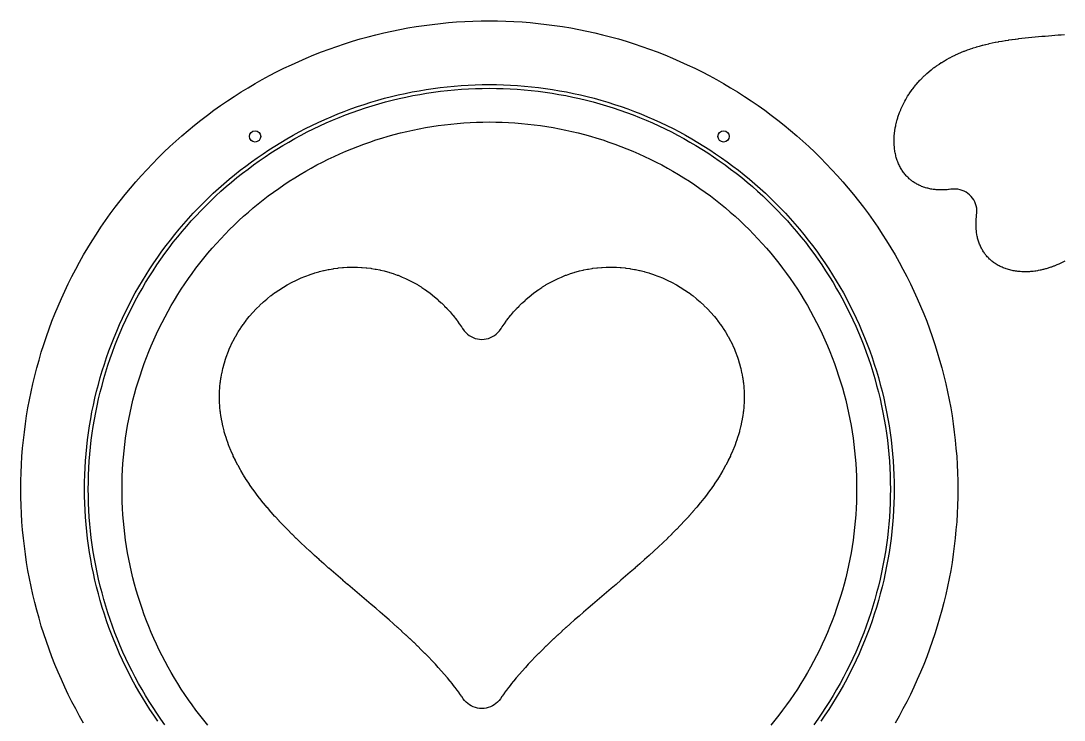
# Model space of a CAD drawing. Header units: metres. Extents: x 10 to 1210, y 10 to 2778.
# Drawn here: x 10 to 288.4, y 2397.3 to 2584 of the extents above; entities that cross this region are included whole.
import ezdxf

# ---------------------------------------------------------------- set-up
doc = ezdxf.new("R2010")
doc.units = ezdxf.units.M
for name, color, linetype in [('ACIKLIK', 5, 'Continuous'), ('ASKI_DELIK', 6, 'Continuous'), ('CAM_SABLON', 4, 'Continuous'), ('DIS_KENAR_V91_Z3', 1, 'Continuous'), ('LAMBA_T4_Z4', 3, 'Continuous')]:
    doc.layers.add(name, color=color, linetype=linetype)

msp = doc.modelspace()

# ---------------------------------------------------------------- linework, layer by layer
at = {"layer": 'ACIKLIK'}
msp.add_lwpolyline([(59.93, 2396.01), (58.84, 2397.33), (57.78, 2398.67), (56.73, 2400.02), (55.72, 2401.4), (54.72, 2402.79), (53.76, 2404.2), (52.81, 2405.63), (51.89, 2407.07), (51, 2408.53), (50.13, 2410), (49.29, 2411.49), (48.47, 2412.99), (47.68, 2414.51), (46.92, 2416.04), (46.18, 2417.58), (45.47, 2419.14), (44.79, 2420.71), (44.14, 2422.29), (43.51, 2423.88), (42.91, 2425.48), (42.34, 2427.09), (41.8, 2428.72), (41.28, 2430.35), (40.8, 2431.99), (40.34, 2433.64), (39.91, 2435.29), (39.51, 2436.96), (39.14, 2438.62), (38.8, 2440.3), (38.49, 2441.98), (38.21, 2443.67), (37.95, 2445.36), (37.73, 2447.06), (37.54, 2448.76), (37.37, 2450.46), (37.24, 2452.16), (37.14, 2453.87), (37.06, 2455.58), (37.02, 2457.29), (37, 2459), (37.02, 2460.71), (37.06, 2462.42), (37.14, 2464.13), (37.24, 2465.84), (37.37, 2467.54), (37.54, 2469.24), (37.73, 2470.94), (37.95, 2472.64), (38.21, 2474.33), (38.49, 2476.02), (38.8, 2477.7), (39.14, 2479.38), (39.51, 2481.04), (39.91, 2482.71), (40.34, 2484.36), (40.8, 2486.01), (41.28, 2487.65), (41.8, 2489.28), (42.34, 2490.91), (42.91, 2492.52), (43.51, 2494.12), (44.14, 2495.71), (44.79, 2497.29), (45.47, 2498.86), (46.18, 2500.42), (46.92, 2501.96), (47.68, 2503.49), (48.47, 2505.01), (49.29, 2506.51), (50.13, 2508), (51, 2509.47), (51.89, 2510.93), (52.81, 2512.37), (53.76, 2513.8), (54.72, 2515.21), (55.72, 2516.6), (56.73, 2517.98), (57.78, 2519.33), (58.84, 2520.67), (59.93, 2521.99), (61.04, 2523.29), (62.17, 2524.57), (63.33, 2525.84), (64.51, 2527.08), (65.7, 2528.3), (66.92, 2529.49), (68.16, 2530.67), (69.43, 2531.83), (70.71, 2532.96), (72.01, 2534.07), (73.33, 2535.16), (74.67, 2536.22), (76.02, 2537.27), (77.4, 2538.28), (78.79, 2539.28), (80.2, 2540.24), (81.63, 2541.19), (83.07, 2542.11), (84.53, 2543), (86, 2543.87), (87.49, 2544.71), (88.99, 2545.53), (90.51, 2546.32), (92.04, 2547.08), (93.58, 2547.82), (95.14, 2548.53), (96.71, 2549.21), (98.29, 2549.86), (99.88, 2550.49), (101.48, 2551.09), (103.09, 2551.66), (104.72, 2552.2), (106.35, 2552.72), (107.99, 2553.2), (109.64, 2553.66), (111.29, 2554.09), (112.96, 2554.49), (114.62, 2554.86), (116.3, 2555.2), (117.98, 2555.51), (119.67, 2555.79), (121.36, 2556.05), (123.06, 2556.27), (124.76, 2556.46), (126.46, 2556.63), (128.16, 2556.76), (129.87, 2556.86), (131.58, 2556.94), (133.29, 2556.98), (135, 2557), (136.71, 2556.98), (138.42, 2556.94), (140.13, 2556.86), (141.84, 2556.76), (143.54, 2556.63), (145.24, 2556.46), (146.94, 2556.27), (148.64, 2556.05), (150.33, 2555.79), (152.02, 2555.51), (153.7, 2555.2), (155.38, 2554.86), (157.04, 2554.49), (158.71, 2554.09), (160.36, 2553.66), (162.01, 2553.2), (163.65, 2552.72), (165.28, 2552.2), (166.91, 2551.66), (168.52, 2551.09), (170.12, 2550.49), (171.71, 2549.86), (173.29, 2549.21), (174.86, 2548.53), (176.42, 2547.82), (177.96, 2547.08), (179.49, 2546.32), (181.01, 2545.53), (182.51, 2544.71), (184, 2543.87), (185.47, 2543), (186.93, 2542.11), (188.37, 2541.19), (189.8, 2540.24), (191.21, 2539.28), (192.6, 2538.28), (193.98, 2537.27), (195.33, 2536.22), (196.67, 2535.16), (197.99, 2534.07), (199.29, 2532.96), (200.57, 2531.83), (201.84, 2530.67), (203.08, 2529.49), (204.3, 2528.3), (205.49, 2527.08), (206.67, 2525.84), (207.83, 2524.57), (208.96, 2523.29), (210.07, 2521.99), (211.16, 2520.67), (212.22, 2519.33), (213.27, 2517.98), (214.28, 2516.6), (215.28, 2515.21), (216.24, 2513.8), (217.19, 2512.37), (218.11, 2510.93), (219, 2509.47), (219.87, 2508), (220.71, 2506.51), (221.53, 2505.01), (222.32, 2503.49), (223.08, 2501.96), (223.82, 2500.42), (224.53, 2498.86), (225.21, 2497.29), (225.86, 2495.71), (226.49, 2494.12), (227.09, 2492.52), (227.66, 2490.91), (228.2, 2489.28), (228.72, 2487.65), (229.2, 2486.01), (229.66, 2484.36), (230.09, 2482.71), (230.49, 2481.04), (230.86, 2479.38), (231.2, 2477.7), (231.51, 2476.02), (231.79, 2474.33), (232.05, 2472.64), (232.27, 2470.94), (232.46, 2469.24), (232.63, 2467.54), (232.76, 2465.84), (232.86, 2464.13), (232.94, 2462.42), (232.98, 2460.71), (233, 2459), (233, 2459), (232.98, 2457.29), (232.94, 2455.58), (232.86, 2453.87), (232.76, 2452.16), (232.63, 2450.46), (232.46, 2448.76), (232.27, 2447.06), (232.05, 2445.36), (231.79, 2443.67), (231.51, 2441.98), (231.2, 2440.3), (230.86, 2438.62), (230.49, 2436.96), (230.09, 2435.29), (229.66, 2433.64), (229.2, 2431.99), (228.72, 2430.35), (228.2, 2428.72), (227.66, 2427.09), (227.09, 2425.48), (226.49, 2423.88), (225.86, 2422.29), (225.21, 2420.71), (224.53, 2419.14), (223.82, 2417.58), (223.08, 2416.04), (222.32, 2414.51), (221.53, 2412.99), (220.71, 2411.49), (219.87, 2410), (219, 2408.53), (218.11, 2407.07), (217.19, 2405.63), (216.24, 2404.2), (215.28, 2402.79), (214.28, 2401.4), (213.27, 2400.02), (212.22, 2398.67), (211.16, 2397.33), (210.07, 2396.01)], dxfattribs=at)
at = {"layer": 'ASKI_DELIK'}
for centre in [(72.5, 2553.14), (197.5, 2553.14)]:
    msp.add_circle(centre, 1.5, dxfattribs=at)
at = {"layer": 'CAM_SABLON'}
msp.add_lwpolyline([(48.44, 2396.11), (47.35, 2397.63), (46.29, 2399.17), (45.26, 2400.72), (44.26, 2402.3), (43.28, 2403.89), (42.34, 2405.5), (41.42, 2407.13), (40.53, 2408.77), (39.66, 2410.42), (38.83, 2412.09), (38.03, 2413.78), (37.25, 2415.48), (36.51, 2417.19), (35.79, 2418.92), (35.11, 2420.65), (34.45, 2422.4), (33.83, 2424.16), (33.24, 2425.94), (32.68, 2427.72), (32.15, 2429.51), (31.65, 2431.31), (31.18, 2433.11), (30.74, 2434.93), (30.34, 2436.75), (29.97, 2438.58), (29.63, 2440.42), (29.32, 2442.26), (29.04, 2444.11), (28.8, 2445.96), (28.59, 2447.82), (28.41, 2449.67), (28.26, 2451.54), (28.15, 2453.4), (28.07, 2455.27), (28.02, 2457.13), (28, 2459), (28.02, 2460.87), (28.07, 2462.73), (28.15, 2464.6), (28.26, 2466.46), (28.41, 2468.33), (28.59, 2470.18), (28.8, 2472.04), (29.04, 2473.89), (29.32, 2475.74), (29.63, 2477.58), (29.97, 2479.42), (30.34, 2481.25), (30.74, 2483.07), (31.18, 2484.89), (31.65, 2486.69), (32.15, 2488.49), (32.68, 2490.28), (33.24, 2492.06), (33.83, 2493.84), (34.45, 2495.6), (35.11, 2497.35), (35.79, 2499.08), (36.51, 2500.81), (37.25, 2502.52), (38.03, 2504.22), (38.83, 2505.91), (39.66, 2507.58), (40.53, 2509.23), (41.42, 2510.87), (42.34, 2512.5), (43.28, 2514.11), (44.26, 2515.7), (45.26, 2517.28), (46.29, 2518.83), (47.35, 2520.37), (48.44, 2521.89), (49.55, 2523.39), (50.68, 2524.88), (51.85, 2526.34), (53.03, 2527.78), (54.25, 2529.2), (55.48, 2530.6), (56.75, 2531.97), (58.03, 2533.33), (59.34, 2534.66), (60.67, 2535.97), (62.03, 2537.25), (63.4, 2538.52), (64.8, 2539.75), (66.22, 2540.97), (67.66, 2542.15), (69.12, 2543.32), (70.61, 2544.45), (72.11, 2545.56), (73.63, 2546.65), (75.17, 2547.71), (76.72, 2548.74), (78.3, 2549.74), (79.89, 2550.72), (81.5, 2551.66), (83.13, 2552.58), (84.77, 2553.47), (86.42, 2554.34), (88.09, 2555.17), (89.78, 2555.97), (91.48, 2556.75), (93.19, 2557.49), (94.92, 2558.21), (96.65, 2558.89), (98.4, 2559.55), (100.16, 2560.17), (101.94, 2560.76), (103.72, 2561.32), (105.51, 2561.85), (107.31, 2562.35), (109.11, 2562.82), (110.93, 2563.26), (112.75, 2563.66), (114.58, 2564.03), (116.42, 2564.37), (118.26, 2564.68), (120.11, 2564.96), (121.96, 2565.2), (123.82, 2565.41), (125.67, 2565.59), (127.54, 2565.74), (129.4, 2565.85), (131.27, 2565.93), (133.13, 2565.98), (135, 2566), (136.87, 2565.98), (138.73, 2565.93), (140.6, 2565.85), (142.46, 2565.74), (144.33, 2565.59), (146.18, 2565.41), (148.04, 2565.2), (149.89, 2564.96), (151.74, 2564.68), (153.58, 2564.37), (155.42, 2564.03), (157.25, 2563.66), (159.07, 2563.26), (160.89, 2562.82), (162.69, 2562.35), (164.49, 2561.85), (166.28, 2561.32), (168.06, 2560.76), (169.84, 2560.17), (171.6, 2559.55), (173.35, 2558.89), (175.08, 2558.21), (176.81, 2557.49), (178.52, 2556.75), (180.22, 2555.97), (181.91, 2555.17), (183.58, 2554.34), (185.23, 2553.47), (186.87, 2552.58), (188.5, 2551.66), (190.11, 2550.72), (191.7, 2549.74), (193.28, 2548.74), (194.83, 2547.71), (196.37, 2546.65), (197.89, 2545.56), (199.39, 2544.45), (200.88, 2543.32), (202.34, 2542.15), (203.78, 2540.97), (205.2, 2539.75), (206.6, 2538.52), (207.97, 2537.25), (209.33, 2535.97), (210.66, 2534.66), (211.97, 2533.33), (213.25, 2531.97), (214.52, 2530.6), (215.75, 2529.2), (216.97, 2527.78), (218.15, 2526.34), (219.32, 2524.88), (220.45, 2523.39), (221.56, 2521.89), (222.65, 2520.37), (223.71, 2518.83), (224.74, 2517.28), (225.74, 2515.7), (226.72, 2514.11), (227.66, 2512.5), (228.58, 2510.87), (229.47, 2509.23), (230.34, 2507.58), (231.17, 2505.91), (231.97, 2504.22), (232.75, 2502.52), (233.49, 2500.81), (234.21, 2499.08), (234.89, 2497.35), (235.55, 2495.6), (236.17, 2493.84), (236.76, 2492.06), (237.32, 2490.28), (237.85, 2488.49), (238.35, 2486.69), (238.82, 2484.89), (239.26, 2483.07), (239.66, 2481.25), (240.03, 2479.42), (240.37, 2477.58), (240.68, 2475.74), (240.96, 2473.89), (241.2, 2472.04), (241.41, 2470.18), (241.59, 2468.33), (241.74, 2466.46), (241.85, 2464.6), (241.93, 2462.73), (241.98, 2460.87), (242, 2459), (242, 2459), (241.98, 2457.13), (241.93, 2455.27), (241.85, 2453.4), (241.74, 2451.54), (241.59, 2449.67), (241.41, 2447.82), (241.2, 2445.96), (240.96, 2444.11), (240.68, 2442.26), (240.37, 2440.42), (240.03, 2438.58), (239.66, 2436.75), (239.26, 2434.93), (238.82, 2433.11), (238.35, 2431.31), (237.85, 2429.51), (237.32, 2427.72), (236.76, 2425.94), (236.17, 2424.16), (235.55, 2422.4), (234.89, 2420.65), (234.21, 2418.92), (233.49, 2417.19), (232.75, 2415.48), (231.97, 2413.78), (231.17, 2412.09), (230.34, 2410.42), (229.47, 2408.77), (228.58, 2407.13), (227.66, 2405.5), (226.72, 2403.89), (225.74, 2402.3), (224.74, 2400.72), (223.71, 2399.17), (222.65, 2397.63), (221.56, 2396.11)], dxfattribs=at)
at = {"layer": 'DIS_KENAR_V91_Z3'}
for points in [[(26.75, 2396.5), (25.67, 2398.4), (24.63, 2400.32), (23.62, 2402.25), (22.65, 2404.2), (21.71, 2406.17), (20.81, 2408.16), (19.94, 2410.16), (19.1, 2412.17), (18.3, 2414.2), (17.54, 2416.25), (16.81, 2418.3), (16.12, 2420.37), (15.46, 2422.45), (14.84, 2424.55), (14.26, 2426.65), (13.71, 2428.76), (13.2, 2430.88), (12.73, 2433.01), (12.3, 2435.15), (11.9, 2437.29), (11.54, 2439.45), (11.22, 2441.6), (10.93, 2443.77), (10.68, 2445.93), (10.48, 2448.11), (10.3, 2450.28), (10.17, 2452.46), (10.08, 2454.64), (10.02, 2456.82), (10, 2459), (10.02, 2461.18), (10.08, 2463.36), (10.17, 2465.54), (10.3, 2467.72), (10.48, 2469.89), (10.68, 2472.07), (10.93, 2474.23), (11.22, 2476.4), (11.54, 2478.55), (11.9, 2480.71), (12.3, 2482.85), (12.73, 2484.99), (13.2, 2487.12), (13.71, 2489.24), (14.26, 2491.35), (14.84, 2493.45), (15.46, 2495.55), (16.12, 2497.63), (16.81, 2499.7), (17.54, 2501.75), (18.3, 2503.8), (19.1, 2505.83), (19.94, 2507.84), (20.81, 2509.84), (21.71, 2511.83), (22.65, 2513.8), (23.62, 2515.75), (24.63, 2517.68), (25.67, 2519.6), (26.75, 2521.5), (27.85, 2523.38), (28.99, 2525.24), (30.17, 2527.08), (31.37, 2528.9), (32.61, 2530.7), (33.87, 2532.47), (35.17, 2534.23), (36.5, 2535.96), (37.86, 2537.67), (39.24, 2539.35), (40.66, 2541.01), (42.11, 2542.64), (43.58, 2544.25), (45.08, 2545.83), (46.61, 2547.39), (48.17, 2548.92), (49.75, 2550.42), (51.36, 2551.89), (52.99, 2553.34), (54.65, 2554.76), (56.33, 2556.14), (58.04, 2557.5), (59.77, 2558.83), (61.53, 2560.13), (63.3, 2561.39), (65.1, 2562.63), (66.92, 2563.83), (68.76, 2565.01), (70.62, 2566.15), (72.5, 2567.25), (74.4, 2568.33), (76.32, 2569.37), (78.25, 2570.38), (80.2, 2571.35), (82.17, 2572.29), (84.16, 2573.19), (86.16, 2574.06), (88.17, 2574.9), (90.2, 2575.7), (92.25, 2576.46), (94.3, 2577.19), (96.37, 2577.88), (98.45, 2578.54), (100.55, 2579.16), (102.65, 2579.74), (104.76, 2580.29), (106.88, 2580.8), (109.01, 2581.27), (111.15, 2581.7), (113.29, 2582.1), (115.45, 2582.46), (117.6, 2582.78), (119.77, 2583.07), (121.93, 2583.32), (124.11, 2583.52), (126.28, 2583.7), (128.46, 2583.83), (130.64, 2583.92), (132.82, 2583.98), (135, 2584), (137.18, 2583.98), (139.36, 2583.92), (141.54, 2583.83), (143.72, 2583.7), (145.89, 2583.52), (148.07, 2583.32), (150.23, 2583.07), (152.4, 2582.78), (154.55, 2582.46), (156.71, 2582.1), (158.85, 2581.7), (160.99, 2581.27), (163.12, 2580.8), (165.24, 2580.29), (167.35, 2579.74), (169.45, 2579.16), (171.55, 2578.54), (173.63, 2577.88), (175.7, 2577.19), (177.75, 2576.46), (179.8, 2575.7), (181.83, 2574.9), (183.84, 2574.06), (185.84, 2573.19), (187.83, 2572.29), (189.8, 2571.35), (191.75, 2570.38), (193.68, 2569.37), (195.6, 2568.33), (197.5, 2567.25), (199.38, 2566.15), (201.24, 2565.01), (203.08, 2563.83), (204.9, 2562.63), (206.7, 2561.39), (208.47, 2560.13), (210.23, 2558.83), (211.96, 2557.5), (213.67, 2556.14), (215.35, 2554.76), (217.01, 2553.34), (218.64, 2551.89), (220.25, 2550.42), (221.83, 2548.92), (223.39, 2547.39), (224.92, 2545.83), (226.42, 2544.25), (227.89, 2542.64), (229.34, 2541.01), (230.76, 2539.35), (232.14, 2537.67), (233.5, 2535.96), (234.83, 2534.23), (236.13, 2532.47), (237.39, 2530.7), (238.63, 2528.9), (239.83, 2527.08), (241.01, 2525.24), (242.15, 2523.38), (243.25, 2521.5), (244.33, 2519.6), (245.37, 2517.68), (246.38, 2515.75), (247.35, 2513.8), (248.29, 2511.83), (249.19, 2509.84), (250.06, 2507.84), (250.9, 2505.83), (251.7, 2503.8), (252.46, 2501.75), (253.19, 2499.7), (253.88, 2497.63), (254.54, 2495.55), (255.16, 2493.45), (255.74, 2491.35), (256.29, 2489.24), (256.8, 2487.12), (257.27, 2484.99), (257.7, 2482.85), (258.1, 2480.71), (258.46, 2478.55), (258.78, 2476.4), (259.07, 2474.23), (259.32, 2472.07), (259.52, 2469.89), (259.7, 2467.72), (259.83, 2465.54), (259.92, 2463.36), (259.98, 2461.18), (260, 2459), (260, 2459), (259.98, 2456.82), (259.92, 2454.64), (259.83, 2452.46), (259.7, 2450.28), (259.52, 2448.11), (259.32, 2445.93), (259.07, 2443.77), (258.78, 2441.6), (258.46, 2439.45), (258.1, 2437.29), (257.7, 2435.15), (257.27, 2433.01), (256.8, 2430.88), (256.29, 2428.76), (255.74, 2426.65), (255.16, 2424.55), (254.54, 2422.45), (253.88, 2420.37), (253.19, 2418.3), (252.46, 2416.25), (251.7, 2414.2), (250.9, 2412.17), (250.06, 2410.16), (249.19, 2408.16), (248.29, 2406.17), (247.35, 2404.2), (246.38, 2402.25), (245.37, 2400.32), (244.33, 2398.4), (243.25, 2396.5)], [(288.52, 2519.84), (288.36, 2519.75), (287.83, 2519.48), (287.66, 2519.4), (287.13, 2519.15), (286.97, 2519.07), (286.44, 2518.83), (286.27, 2518.76), (285.73, 2518.55), (285.56, 2518.48), (285.03, 2518.28), (284.85, 2518.22), (284.32, 2518.04), (284.13, 2517.98), (283.61, 2517.83), (283.42, 2517.77), (282.9, 2517.64), (282.71, 2517.59), (282.19, 2517.47), (281.99, 2517.43), (281.48, 2517.33), (281.28, 2517.29), (280.78, 2517.21), (280.57, 2517.18), (280.08, 2517.12), (279.87, 2517.1), (279.38, 2517.06), (279.17, 2517.04), (278.69, 2517.02), (278.47, 2517.01), (278.01, 2517), (277.79, 2517), (277.34, 2517.01), (277.11, 2517.02), (276.68, 2517.05), (276.44, 2517.07), (276.02, 2517.11), (275.78, 2517.14), (275.38, 2517.19), (275.14, 2517.23), (274.75, 2517.3), (274.51, 2517.35), (274.14, 2517.43), (273.89, 2517.5), (273.54, 2517.59), (273.28, 2517.67), (272.95, 2517.77), (272.69, 2517.86), (272.38, 2517.98), (272.12, 2518.08), (271.83, 2518.21), (271.57, 2518.33), (271.29, 2518.46), (271.03, 2518.59), (270.77, 2518.73), (270.52, 2518.88), (270.27, 2519.03), (270.02, 2519.19), (269.79, 2519.35), (269.55, 2519.52), (269.33, 2519.68), (269.09, 2519.87), (268.89, 2520.04), (268.66, 2520.25), (268.47, 2520.42), (268.25, 2520.64), (268.08, 2520.82), (267.87, 2521.05), (267.7, 2521.24), (267.5, 2521.48), (267.35, 2521.67), (267.16, 2521.92), (267.02, 2522.13), (266.85, 2522.38), (266.71, 2522.6), (266.56, 2522.85), (266.43, 2523.08), (266.29, 2523.34), (266.17, 2523.58), (266.04, 2523.85), (265.93, 2524.1), (265.82, 2524.36), (265.72, 2524.63), (265.63, 2524.89), (265.53, 2525.17), (265.45, 2525.42), (265.37, 2525.72), (265.3, 2525.97), (265.23, 2526.28), (265.17, 2526.52), (265.11, 2526.84), (265.07, 2527.09), (265.02, 2527.42), (264.99, 2527.66), (264.95, 2528), (264.92, 2528.23), (264.9, 2528.59), (264.89, 2528.81), (264.87, 2529.18), (264.87, 2529.39), (264.86, 2529.78), (264.87, 2529.98), (264.88, 2530.37), (264.89, 2530.57), (264.91, 2530.97), (264.93, 2531.15), (264.97, 2531.56), (264.99, 2531.74), (265.03, 2532.06), (265.1, 2532.87), (265.1, 2533.45), (265.04, 2534.03), (264.92, 2534.6), (264.75, 2535.15), (264.52, 2535.69), (264.25, 2536.21), (263.92, 2536.69), (263.55, 2537.14), (263.14, 2537.55), (262.69, 2537.92), (262.21, 2538.25), (261.69, 2538.52), (261.15, 2538.75), (260.6, 2538.92), (260.03, 2539.04), (259.45, 2539.1), (258.86, 2539.1), (258.11, 2539.03), (258.11, 2539.03), (257.74, 2538.99), (257.56, 2538.97), (257.15, 2538.93), (256.97, 2538.91), (256.57, 2538.89), (256.37, 2538.88), (255.98, 2538.87), (255.78, 2538.86), (255.39, 2538.87), (255.18, 2538.87), (254.81, 2538.89), (254.59, 2538.9), (254.23, 2538.92), (254, 2538.95), (253.66, 2538.99), (253.42, 2539.02), (253.09, 2539.07), (252.84, 2539.11), (252.52, 2539.17), (252.28, 2539.23), (251.97, 2539.3), (251.72, 2539.37), (251.42, 2539.45), (251.17, 2539.53), (250.89, 2539.63), (250.63, 2539.72), (250.36, 2539.82), (250.1, 2539.93), (249.85, 2540.04), (249.58, 2540.17), (249.34, 2540.29), (249.08, 2540.43), (248.85, 2540.56), (248.6, 2540.71), (248.38, 2540.85), (248.13, 2541.02), (247.92, 2541.16), (247.67, 2541.35), (247.48, 2541.5), (247.24, 2541.7), (247.05, 2541.87), (246.82, 2542.08), (246.64, 2542.25), (246.42, 2542.47), (246.25, 2542.66), (246.04, 2542.89), (245.87, 2543.09), (245.68, 2543.33), (245.52, 2543.55), (245.35, 2543.79), (245.19, 2544.02), (245.03, 2544.27), (244.88, 2544.52), (244.73, 2544.77), (244.59, 2545.03), (244.46, 2545.29), (244.33, 2545.57), (244.21, 2545.83), (244.08, 2546.12), (243.98, 2546.38), (243.86, 2546.69), (243.77, 2546.95), (243.67, 2547.28), (243.59, 2547.54), (243.5, 2547.89), (243.43, 2548.14), (243.35, 2548.51), (243.3, 2548.75), (243.23, 2549.14), (243.19, 2549.38), (243.14, 2549.78), (243.11, 2550.02), (243.07, 2550.44), (243.05, 2550.68), (243.02, 2551.11), (243.01, 2551.34), (243, 2551.79), (243, 2552.01), (243.01, 2552.47), (243.02, 2552.69), (243.04, 2553.17), (243.06, 2553.38), (243.1, 2553.87), (243.12, 2554.08), (243.18, 2554.57), (243.21, 2554.78), (243.29, 2555.28), (243.33, 2555.48), (243.43, 2555.99), (243.47, 2556.19), (243.59, 2556.71), (243.64, 2556.9), (243.77, 2557.42), (243.83, 2557.61), (243.98, 2558.13), (244.04, 2558.32), (244.22, 2558.85), (244.28, 2559.03), (244.48, 2559.56), (244.55, 2559.73), (244.76, 2560.27), (244.83, 2560.44), (245.07, 2560.97), (245.15, 2561.13), (245.4, 2561.66), (245.48, 2561.83), (245.75, 2562.36), (245.84, 2562.52), (246.13, 2563.04), (246.22, 2563.2), (246.53, 2563.71), (246.62, 2563.87), (246.95, 2564.38), (247.05, 2564.53), (247.39, 2565.04), (247.49, 2565.18), (247.86, 2565.68), (247.96, 2565.82), (248.34, 2566.32), (248.45, 2566.46), (248.84, 2566.94), (248.96, 2567.07), (249.37, 2567.55), (249.48, 2567.68), (249.91, 2568.15), (250.03, 2568.27), (250.47, 2568.73), (250.6, 2568.85), (251.06, 2569.3), (251.18, 2569.41), (251.65, 2569.85), (251.78, 2569.96), (252.27, 2570.39), (252.4, 2570.5), (252.9, 2570.91), (253.03, 2571.01), (253.55, 2571.42), (253.69, 2571.52), (254.22, 2571.91), (254.35, 2572), (254.9, 2572.38), (255.03, 2572.47), (255.6, 2572.84), (255.73, 2572.92), (256.31, 2573.28), (256.44, 2573.36), (257.03, 2573.7), (257.16, 2573.77), (257.77, 2574.1), (257.9, 2574.17), (258.52, 2574.49), (258.65, 2574.56), (259.28, 2574.87), (259.41, 2574.93), (260.05, 2575.22), (260.18, 2575.28), (260.84, 2575.56), (260.96, 2575.61), (261.63, 2575.88), (261.75, 2575.93), (262.44, 2576.19), (262.55, 2576.23), (263.25, 2576.48), (263.36, 2576.52), (264.03, 2576.74), (264.13, 2576.77), (264.86, 2577), (264.97, 2577.03), (265.7, 2577.24), (265.8, 2577.27), (266.55, 2577.48), (266.65, 2577.5), (267.4, 2577.69), (267.5, 2577.72), (268.26, 2577.9), (268.35, 2577.92), (269.13, 2578.09), (269.21, 2578.11), (270, 2578.27), (270.08, 2578.29), (270.88, 2578.44), (270.95, 2578.45), (271.76, 2578.6), (271.83, 2578.61), (272.64, 2578.74), (272.71, 2578.75), (273.53, 2578.88), (273.59, 2578.89), (274.42, 2579.01), (274.47, 2579.02), (275.31, 2579.13), (275.36, 2579.14), (276.2, 2579.24), (276.24, 2579.25), (277.09, 2579.35), (277.13, 2579.35), (277.98, 2579.45), (278.02, 2579.45), (278.87, 2579.54), (278.91, 2579.54), (279.76, 2579.63), (279.79, 2579.63), (280.65, 2579.71), (280.68, 2579.71), (281.54, 2579.79), (281.56, 2579.79), (282.43, 2579.87), (282.44, 2579.87), (283.31, 2579.95), (283.32, 2579.95), (284.18, 2580.02), (285.06, 2580.09), (285.92, 2580.17), (286.77, 2580.24), (287.62, 2580.31), (288.46, 2580.38)]]:
    msp.add_lwpolyline(points, dxfattribs=at)
msp.add_lwpolyline([(73.76, 2456.52), (73.68, 2456.62), (72.82, 2457.75), (72.75, 2457.85), (71.92, 2458.98), (71.84, 2459.09), (71.05, 2460.22), (70.97, 2460.34), (70.22, 2461.47), (70.14, 2461.6), (69.43, 2462.73), (69.35, 2462.86), (68.69, 2463.99), (68.6, 2464.14), (67.98, 2465.27), (67.9, 2465.42), (67.31, 2466.54), (67.23, 2466.7), (66.69, 2467.83), (66.62, 2467.99), (66.12, 2469.12), (66.04, 2469.29), (65.59, 2470.41), (65.52, 2470.59), (65.11, 2471.71), (65.04, 2471.9), (64.68, 2473.01), (64.61, 2473.21), (64.29, 2474.32), (64.23, 2474.52), (63.95, 2475.63), (63.9, 2475.84), (63.67, 2476.94), (63.63, 2477.16), (63.43, 2478.25), (63.4, 2478.47), (63.25, 2479.56), (63.22, 2479.79), (63.12, 2480.87), (63.1, 2481.1), (63.03, 2482.18), (63.02, 2482.42), (63, 2483.49), (63, 2483.72), (63.02, 2484.79), (63.03, 2485.03), (63.1, 2486.09), (63.12, 2486.33), (63.22, 2487.38), (63.25, 2487.62), (63.4, 2488.66), (63.44, 2488.9), (63.62, 2489.94), (63.67, 2490.17), (63.9, 2491.2), (63.96, 2491.43), (64.23, 2492.46), (64.3, 2492.68), (64.61, 2493.7), (64.68, 2493.92), (65.04, 2494.92), (65.12, 2495.14), (65.51, 2496.13), (65.6, 2496.35), (66.03, 2497.32), (66.13, 2497.53), (66.6, 2498.5), (66.71, 2498.7), (67.22, 2499.65), (67.33, 2499.85), (67.88, 2500.78), (68, 2500.97), (68.58, 2501.89), (68.71, 2502.08), (69.33, 2502.97), (69.46, 2503.15), (70.12, 2504.03), (70.25, 2504.2), (70.94, 2505.06), (71.08, 2505.23), (71.81, 2506.06), (71.95, 2506.22), (72.71, 2507.03), (72.86, 2507.18), (73.65, 2507.96), (73.8, 2508.11), (74.62, 2508.87), (74.78, 2509.01), (75.62, 2509.73), (75.78, 2509.87), (76.65, 2510.57), (76.82, 2510.7), (77.71, 2511.36), (77.89, 2511.48), (78.8, 2512.12), (78.98, 2512.23), (79.92, 2512.83), (80.1, 2512.94), (81.05, 2513.51), (81.24, 2513.61), (82.21, 2514.14), (82.4, 2514.24), (83.39, 2514.73), (83.58, 2514.82), (84.58, 2515.28), (84.78, 2515.36), (85.8, 2515.78), (86, 2515.86), (87.02, 2516.24), (87.22, 2516.31), (88.26, 2516.65), (88.46, 2516.72), (89.5, 2517.02), (89.72, 2517.08), (90.76, 2517.34), (90.97, 2517.39), (92.02, 2517.61), (92.24, 2517.65), (93.29, 2517.84), (93.5, 2517.87), (94.56, 2518.01), (94.78, 2518.04), (95.82, 2518.15), (96.05, 2518.16), (97.09, 2518.23), (97.31, 2518.24), (98.36, 2518.27), (98.58, 2518.27), (99.61, 2518.26), (99.84, 2518.25), (100.87, 2518.2), (101.09, 2518.18), (102.11, 2518.1), (102.33, 2518.07), (103.35, 2517.95), (103.57, 2517.92), (104.57, 2517.75), (104.79, 2517.71), (105.78, 2517.52), (105.99, 2517.47), (106.97, 2517.24), (107.18, 2517.18), (108.15, 2516.91), (108.36, 2516.85), (109.3, 2516.55), (109.51, 2516.48), (110.44, 2516.15), (110.65, 2516.07), (111.56, 2515.7), (111.76, 2515.62), (112.66, 2515.23), (112.85, 2515.14), (113.73, 2514.71), (113.92, 2514.62), (114.78, 2514.16), (114.96, 2514.06), (115.8, 2513.58), (115.98, 2513.48), (116.8, 2512.97), (116.97, 2512.86), (117.77, 2512.33), (117.93, 2512.21), (118.71, 2511.66), (118.86, 2511.54), (119.62, 2510.97), (119.77, 2510.85), (120.5, 2510.25), (120.64, 2510.13), (121.35, 2509.51), (121.48, 2509.39), (122.16, 2508.76), (122.3, 2508.63), (122.95, 2507.99), (123.08, 2507.86), (123.71, 2507.2), (123.83, 2507.08), (124.43, 2506.41), (124.54, 2506.28), (125.12, 2505.6), (125.23, 2505.47), (125.78, 2504.79), (125.88, 2504.66), (126.4, 2503.97), (126.5, 2503.84), (126.99, 2503.15), (127.08, 2503.02), (127.55, 2502.33), (127.64, 2502.2), (127.87, 2501.84), (128.31, 2501.23), (128.7, 2500.78), (129.14, 2500.37), (129.62, 2500.01), (130.13, 2499.7), (130.67, 2499.44), (131.23, 2499.23), (131.81, 2499.09), (132.4, 2499), (133, 2498.97), (133.6, 2499), (134.19, 2499.09), (134.77, 2499.23), (135.33, 2499.44), (135.87, 2499.7), (136.38, 2500.01), (136.86, 2500.37), (137.3, 2500.78), (137.69, 2501.23), (138.13, 2501.84), (138.36, 2502.2), (138.45, 2502.33), (138.92, 2503.02), (139.01, 2503.15), (139.5, 2503.84), (139.6, 2503.97), (140.12, 2504.66), (140.22, 2504.79), (140.77, 2505.47), (140.88, 2505.6), (141.46, 2506.28), (141.57, 2506.41), (142.17, 2507.08), (142.29, 2507.2), (142.92, 2507.86), (143.05, 2507.99), (143.7, 2508.63), (143.84, 2508.76), (144.52, 2509.39), (144.65, 2509.51), (145.36, 2510.13), (145.5, 2510.25), (146.23, 2510.85), (146.38, 2510.97), (147.14, 2511.54), (147.29, 2511.66), (148.07, 2512.21), (148.23, 2512.33), (149.03, 2512.86), (149.2, 2512.97), (150.02, 2513.48), (150.2, 2513.58), (151.04, 2514.06), (151.22, 2514.16), (152.08, 2514.62), (152.27, 2514.71), (153.15, 2515.14), (153.34, 2515.23), (154.24, 2515.62), (154.44, 2515.7), (155.35, 2516.07), (155.56, 2516.15), (156.49, 2516.48), (156.7, 2516.55), (157.64, 2516.85), (157.85, 2516.91), (158.82, 2517.18), (159.03, 2517.24), (160.01, 2517.47), (160.22, 2517.52), (161.21, 2517.71), (161.43, 2517.75), (162.43, 2517.92), (162.65, 2517.95), (163.67, 2518.07), (163.89, 2518.1), (164.91, 2518.18), (165.13, 2518.2), (166.16, 2518.25), (166.39, 2518.26), (167.42, 2518.27), (167.64, 2518.27), (168.69, 2518.24), (168.91, 2518.23), (169.95, 2518.16), (170.18, 2518.15), (171.23, 2518.04), (171.44, 2518.01), (172.5, 2517.87), (172.71, 2517.84), (173.76, 2517.65), (173.98, 2517.61), (175.03, 2517.39), (175.24, 2517.34), (176.28, 2517.08), (176.5, 2517.02), (177.54, 2516.72), (177.74, 2516.65), (178.78, 2516.31), (178.98, 2516.24), (180, 2515.86), (180.2, 2515.78), (181.22, 2515.36), (181.42, 2515.28), (182.42, 2514.82), (182.61, 2514.73), (183.6, 2514.24), (183.79, 2514.14), (184.76, 2513.61), (184.95, 2513.51), (185.9, 2512.94), (186.08, 2512.83), (187.02, 2512.23), (187.2, 2512.12), (188.11, 2511.48), (188.29, 2511.36), (189.18, 2510.7), (189.35, 2510.57), (190.22, 2509.87), (190.38, 2509.73), (191.22, 2509.01), (191.38, 2508.87), (192.2, 2508.11), (192.35, 2507.96), (193.14, 2507.18), (193.29, 2507.03), (194.05, 2506.22), (194.19, 2506.06), (194.92, 2505.23), (195.06, 2505.06), (195.75, 2504.2), (195.88, 2504.03), (196.54, 2503.15), (196.67, 2502.97), (197.29, 2502.08), (197.42, 2501.89), (198, 2500.97), (198.12, 2500.78), (198.67, 2499.85), (198.78, 2499.65), (199.29, 2498.7), (199.4, 2498.5), (199.87, 2497.53), (199.97, 2497.32), (200.4, 2496.35), (200.49, 2496.13), (200.88, 2495.14), (200.96, 2494.92), (201.32, 2493.92), (201.39, 2493.7), (201.7, 2492.68), (201.77, 2492.46), (202.04, 2491.43), (202.1, 2491.2), (202.33, 2490.17), (202.38, 2489.94), (202.56, 2488.9), (202.6, 2488.66), (202.75, 2487.62), (202.78, 2487.38), (202.88, 2486.33), (202.9, 2486.09), (202.97, 2485.03), (202.98, 2484.79), (203, 2483.72), (203, 2483.49), (202.98, 2482.42), (202.97, 2482.18), (202.9, 2481.1), (202.88, 2480.87), (202.78, 2479.79), (202.75, 2479.56), (202.6, 2478.47), (202.57, 2478.25), (202.37, 2477.16), (202.33, 2476.94), (202.1, 2475.84), (202.05, 2475.63), (201.77, 2474.52), (201.71, 2474.32), (201.39, 2473.21), (201.32, 2473.01), (200.96, 2471.9), (200.89, 2471.71), (200.48, 2470.59), (200.41, 2470.41), (199.96, 2469.29), (199.88, 2469.12), (199.38, 2467.99), (199.31, 2467.83), (198.77, 2466.7), (198.69, 2466.54), (198.1, 2465.42), (198.02, 2465.27), (197.4, 2464.14), (197.31, 2463.99), (196.65, 2462.86), (196.57, 2462.73), (195.86, 2461.6), (195.78, 2461.47), (195.03, 2460.34), (194.95, 2460.22), (194.16, 2459.09), (194.08, 2458.98), (193.25, 2457.85), (193.18, 2457.75), (192.31, 2456.61), (192.24, 2456.52), (191.37, 2455.43), (191.3, 2455.34), (190.37, 2454.21), (190.3, 2454.13), (189.33, 2453), (189.26, 2452.92), (188.26, 2451.79), (188.2, 2451.72), (187.17, 2450.6), (187.11, 2450.53), (186.05, 2449.41), (185.99, 2449.35), (184.91, 2448.23), (184.85, 2448.18), (183.74, 2447.06), (183.69, 2447.01), (182.56, 2445.9), (182.51, 2445.85), (181.36, 2444.74), (181.32, 2444.7), (180.14, 2443.59), (180.1, 2443.56), (178.91, 2442.45), (178.88, 2442.42), (177.67, 2441.32), (177.64, 2441.29), (176.42, 2440.19), (176.39, 2440.17), (175.16, 2439.07), (175.13, 2439.05), (173.89, 2437.96), (173.87, 2437.94), (172.62, 2436.85), (172.6, 2436.84), (171.35, 2435.75), (171.33, 2435.74), (170.08, 2434.66), (170.07, 2434.65), (168.8, 2433.57), (168.8, 2433.57), (167.54, 2432.49), (166.27, 2431.42), (165.02, 2430.35), (163.78, 2429.3), (162.55, 2428.24), (161.34, 2427.2), (160.13, 2426.16), (158.94, 2425.12), (157.77, 2424.1), (156.61, 2423.07), (156.57, 2423.04), (155.47, 2422.05), (155.43, 2422.02), (154.36, 2421.04), (154.32, 2421), (153.27, 2420.04), (153.22, 2420), (152.2, 2419.05), (152.15, 2419), (151.16, 2418.06), (151.1, 2418.01), (150.14, 2417.08), (150.08, 2417.03), (149.15, 2416.11), (149.09, 2416.05), (148.18, 2415.15), (148.12, 2415.09), (147.25, 2414.2), (147.18, 2414.13), (146.34, 2413.26), (146.27, 2413.19), (145.47, 2412.33), (145.4, 2412.25), (144.62, 2411.41), (144.55, 2411.33), (143.81, 2410.51), (143.73, 2410.42), (143.02, 2409.61), (142.95, 2409.52), (142.27, 2408.73), (142.19, 2408.63), (141.55, 2407.86), (141.47, 2407.76), (140.87, 2407.01), (140.79, 2406.9), (140.21, 2406.17), (140.13, 2406.06), (139.59, 2405.35), (139.51, 2405.24), (139, 2404.54), (138.92, 2404.43), (138.45, 2403.76), (138.36, 2403.63), (137.96, 2403.04), (137.61, 2402.58), (137.21, 2402.15), (136.78, 2401.76), (136.31, 2401.41), (135.81, 2401.12), (135.28, 2400.87), (134.73, 2400.67), (134.16, 2400.53), (133.58, 2400.45), (133, 2400.42), (132.42, 2400.45), (131.84, 2400.53), (131.27, 2400.67), (130.72, 2400.87), (130.19, 2401.12), (129.69, 2401.41), (129.22, 2401.76), (128.79, 2402.15), (128.39, 2402.58), (128.04, 2403.04), (127.64, 2403.63), (127.55, 2403.76), (127.08, 2404.43), (127, 2404.54), (126.49, 2405.24), (126.41, 2405.35), (125.87, 2406.06), (125.79, 2406.17), (125.21, 2406.9), (125.13, 2407.01), (124.53, 2407.76), (124.45, 2407.86), (123.81, 2408.63), (123.73, 2408.73), (123.05, 2409.52), (122.98, 2409.61), (122.27, 2410.42), (122.19, 2410.51), (121.45, 2411.33), (121.38, 2411.41), (120.6, 2412.25), (120.53, 2412.33), (119.73, 2413.19), (119.66, 2413.26), (118.82, 2414.13), (118.75, 2414.2), (117.88, 2415.09), (117.82, 2415.15), (116.91, 2416.05), (116.85, 2416.11), (115.92, 2417.03), (115.86, 2417.08), (114.9, 2418.01), (114.84, 2418.06), (113.85, 2419), (113.8, 2419.05), (112.78, 2420), (112.73, 2420.04), (111.68, 2421), (111.64, 2421.04), (110.57, 2422.02), (110.53, 2422.05), (109.43, 2423.04), (109.39, 2423.07), (108.27, 2424.06), (107.09, 2425.09), (105.9, 2426.13), (104.69, 2427.18), (103.47, 2428.23), (102.23, 2429.29), (100.98, 2430.35), (99.73, 2431.42), (98.47, 2432.49), (97.21, 2433.56), (97.2, 2433.57), (95.94, 2434.64), (95.93, 2434.65), (94.68, 2435.73), (94.66, 2435.74), (93.41, 2436.83), (93.4, 2436.84), (92.15, 2437.93), (92.13, 2437.94), (90.89, 2439.03), (90.87, 2439.05), (89.64, 2440.14), (89.61, 2440.17), (88.39, 2441.26), (88.36, 2441.29), (87.16, 2442.39), (87.12, 2442.42), (85.93, 2443.52), (85.89, 2443.56), (84.72, 2444.66), (84.68, 2444.7), (83.53, 2445.81), (83.48, 2445.85), (82.35, 2446.96), (82.3, 2447.01), (81.2, 2448.13), (81.14, 2448.18), (80.06, 2449.29), (80, 2449.35), (78.95, 2450.47), (78.89, 2450.54), (77.86, 2451.66), (77.8, 2451.73), (76.8, 2452.85), (76.73, 2452.93), (75.77, 2454.05), (75.7, 2454.13), (74.77, 2455.26), (74.69, 2455.35), (73.76, 2456.52)], close=True, dxfattribs=at)
at = {"layer": 'LAMBA_T4_Z4'}
msp.add_lwpolyline([(46.53, 2397.05), (45.46, 2398.61), (44.42, 2400.18), (43.41, 2401.77), (42.43, 2403.38), (41.47, 2405), (40.54, 2406.64), (39.64, 2408.3), (38.77, 2409.97), (37.93, 2411.66), (37.12, 2413.36), (36.34, 2415.07), (35.59, 2416.8), (34.86, 2418.54), (34.17, 2420.3), (33.51, 2422.06), (32.88, 2423.84), (32.29, 2425.63), (31.72, 2427.42), (31.18, 2429.23), (30.68, 2431.05), (30.21, 2432.87), (29.77, 2434.71), (29.36, 2436.55), (28.98, 2438.39), (28.64, 2440.25), (28.33, 2442.11), (28.05, 2443.97), (27.81, 2445.84), (27.59, 2447.71), (27.41, 2449.59), (27.26, 2451.47), (27.15, 2453.35), (27.07, 2455.23), (27.02, 2457.12), (27, 2459), (27.02, 2460.88), (27.07, 2462.77), (27.15, 2464.65), (27.26, 2466.53), (27.41, 2468.41), (27.59, 2470.29), (27.81, 2472.16), (28.05, 2474.03), (28.33, 2475.89), (28.64, 2477.75), (28.98, 2479.61), (29.36, 2481.45), (29.77, 2483.29), (30.21, 2485.13), (30.68, 2486.95), (31.18, 2488.77), (31.72, 2490.58), (32.29, 2492.37), (32.88, 2494.16), (33.51, 2495.94), (34.17, 2497.7), (34.86, 2499.46), (35.59, 2501.2), (36.34, 2502.93), (37.12, 2504.64), (37.93, 2506.34), (38.77, 2508.03), (39.64, 2509.7), (40.54, 2511.36), (41.47, 2513), (42.43, 2514.62), (43.41, 2516.23), (44.42, 2517.82), (45.46, 2519.39), (46.53, 2520.95), (47.63, 2522.48), (48.75, 2524), (49.9, 2525.49), (51.07, 2526.97), (52.27, 2528.42), (53.49, 2529.85), (54.74, 2531.27), (56.01, 2532.66), (57.31, 2534.02), (58.63, 2535.37), (59.98, 2536.69), (61.34, 2537.99), (62.73, 2539.26), (64.15, 2540.51), (65.58, 2541.73), (67.03, 2542.93), (68.51, 2544.1), (70, 2545.25), (71.52, 2546.37), (73.05, 2547.47), (74.61, 2548.54), (76.18, 2549.58), (77.77, 2550.59), (79.38, 2551.57), (81, 2552.53), (82.64, 2553.46), (84.3, 2554.36), (85.97, 2555.23), (87.66, 2556.07), (89.36, 2556.88), (91.07, 2557.66), (92.8, 2558.41), (94.54, 2559.14), (96.3, 2559.83), (98.06, 2560.49), (99.84, 2561.12), (101.63, 2561.71), (103.42, 2562.28), (105.23, 2562.82), (107.05, 2563.32), (108.87, 2563.79), (110.71, 2564.23), (112.55, 2564.64), (114.39, 2565.02), (116.25, 2565.36), (118.11, 2565.67), (119.97, 2565.95), (121.84, 2566.19), (123.71, 2566.41), (125.59, 2566.59), (127.47, 2566.74), (129.35, 2566.85), (131.23, 2566.93), (133.12, 2566.98), (135, 2567), (136.88, 2566.98), (138.77, 2566.93), (140.65, 2566.85), (142.53, 2566.74), (144.41, 2566.59), (146.29, 2566.41), (148.16, 2566.19), (150.03, 2565.95), (151.89, 2565.67), (153.75, 2565.36), (155.61, 2565.02), (157.45, 2564.64), (159.29, 2564.23), (161.13, 2563.79), (162.95, 2563.32), (164.77, 2562.82), (166.58, 2562.28), (168.37, 2561.71), (170.16, 2561.12), (171.94, 2560.49), (173.7, 2559.83), (175.46, 2559.14), (177.2, 2558.41), (178.93, 2557.66), (180.64, 2556.88), (182.34, 2556.07), (184.03, 2555.23), (185.7, 2554.36), (187.36, 2553.46), (189, 2552.53), (190.62, 2551.57), (192.23, 2550.59), (193.82, 2549.58), (195.39, 2548.54), (196.95, 2547.47), (198.48, 2546.37), (200, 2545.25), (201.49, 2544.1), (202.97, 2542.93), (204.42, 2541.73), (205.85, 2540.51), (207.27, 2539.26), (208.66, 2537.99), (210.02, 2536.69), (211.37, 2535.37), (212.69, 2534.02), (213.99, 2532.66), (215.26, 2531.27), (216.51, 2529.85), (217.73, 2528.42), (218.93, 2526.97), (220.1, 2525.49), (221.25, 2524), (222.37, 2522.48), (223.47, 2520.95), (224.54, 2519.39), (225.58, 2517.82), (226.59, 2516.23), (227.57, 2514.62), (228.53, 2513), (229.46, 2511.36), (230.36, 2509.7), (231.23, 2508.03), (232.07, 2506.34), (232.88, 2504.64), (233.66, 2502.93), (234.41, 2501.2), (235.14, 2499.46), (235.83, 2497.7), (236.49, 2495.94), (237.12, 2494.16), (237.71, 2492.37), (238.28, 2490.58), (238.82, 2488.77), (239.32, 2486.95), (239.79, 2485.13), (240.23, 2483.29), (240.64, 2481.45), (241.02, 2479.61), (241.36, 2477.75), (241.67, 2475.89), (241.95, 2474.03), (242.19, 2472.16), (242.41, 2470.29), (242.59, 2468.41), (242.74, 2466.53), (242.85, 2464.65), (242.93, 2462.77), (242.98, 2460.88), (243, 2459), (243, 2459), (242.98, 2457.12), (242.93, 2455.23), (242.85, 2453.35), (242.74, 2451.47), (242.59, 2449.59), (242.41, 2447.71), (242.19, 2445.84), (241.95, 2443.97), (241.67, 2442.11), (241.36, 2440.25), (241.02, 2438.39), (240.64, 2436.55), (240.23, 2434.71), (239.79, 2432.87), (239.32, 2431.05), (238.82, 2429.23), (238.28, 2427.42), (237.71, 2425.63), (237.12, 2423.84), (236.49, 2422.06), (235.83, 2420.3), (235.14, 2418.54), (234.41, 2416.8), (233.66, 2415.07), (232.88, 2413.36), (232.07, 2411.66), (231.23, 2409.97), (230.36, 2408.3), (229.46, 2406.64), (228.53, 2405), (227.57, 2403.38), (226.59, 2401.77), (225.58, 2400.18), (224.54, 2398.61), (223.47, 2397.05)], dxfattribs=at)

doc.saveas('drawing.dxf')
